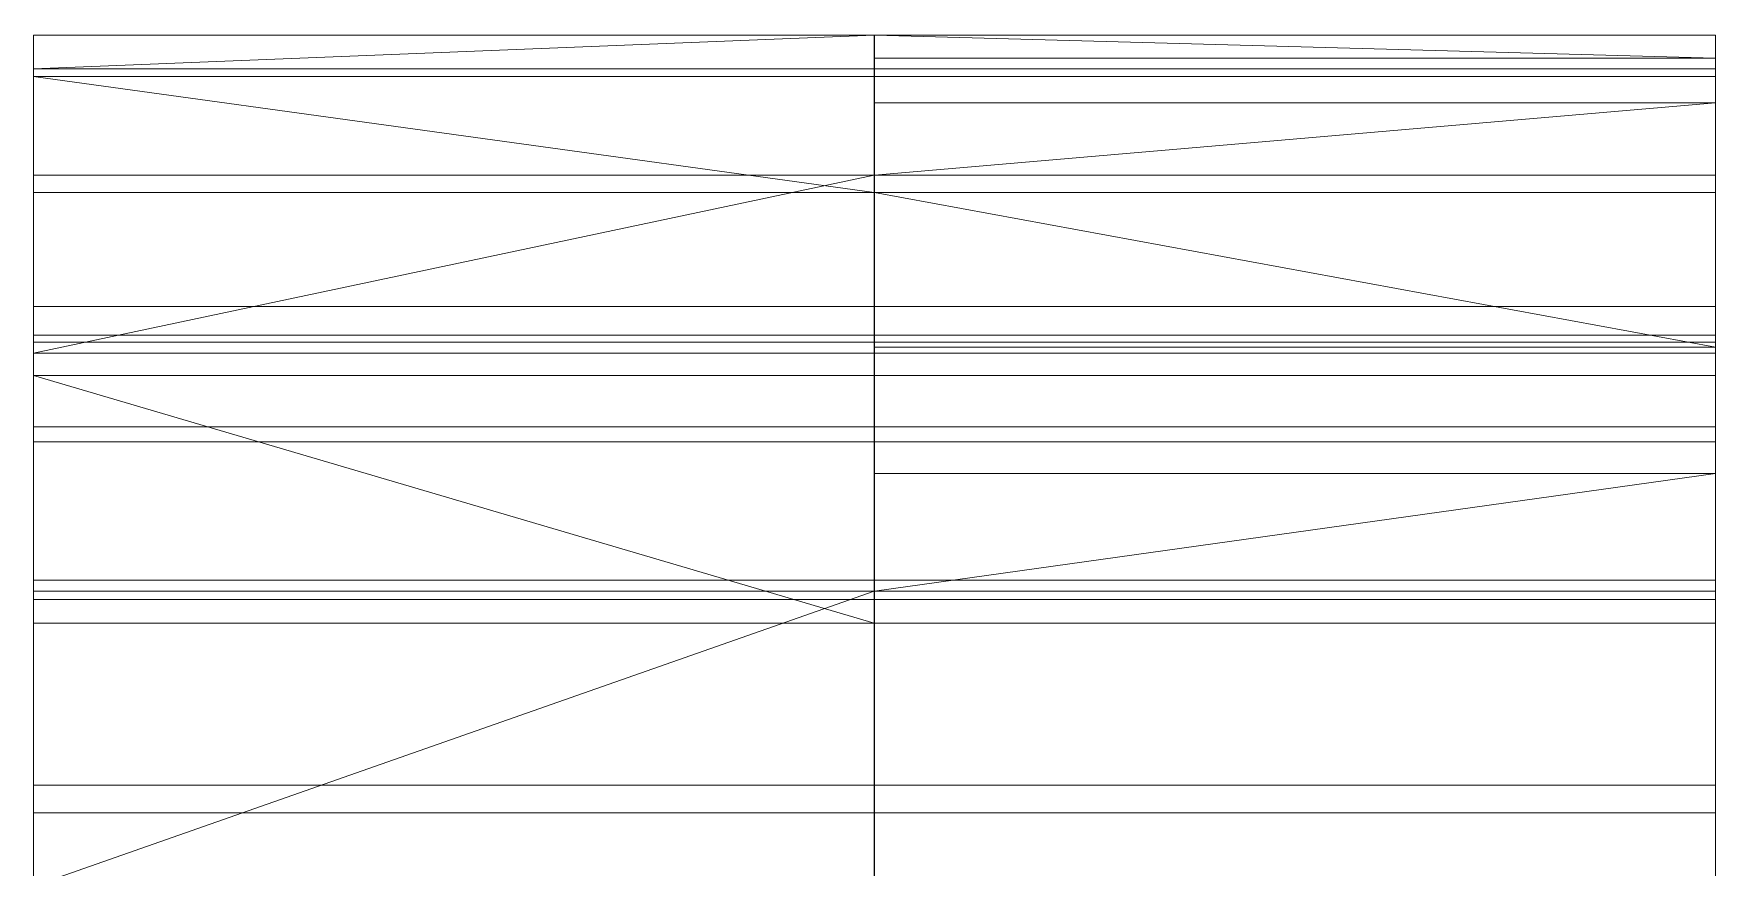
# Model space of a CAD drawing. Header units: millimetres. Extents: x -7.6 to 23.6, y 0 to 40.
# Drawn here: x -7.55 to -1.35, y 36.13 to 39.21 of the extents above; entities that cross this region are included whole.
import ezdxf

# ---------------------------------------------------------------- set-up
doc = ezdxf.new("R2010")
doc.units = ezdxf.units.MM
doc.layers.add('1', color=7, linetype='CONTINUOUS', true_color=0xffffff)

msp = doc.modelspace()

# ---------------------------------------------------------------- linework, layer by layer
at = {"layer": '1', "color": 18, "linetype": 'CONTINUOUS', "lineweight": 13}
for p, q in [((-7.55, 39.1995, 1.0163), (-7.55, 38.1996, 1.0279)), ((-4.451, 39.1995, 1.0163), (-7.55, 39.1995, 1.0163)), ((-4.451, 38.1996, 1.0279), (-4.451, 39.1995, 1.0163)), ((-4.45, 39.1995, 1.0163), (-4.45, 38.1996, 1.0279)), ((-4.45, 39.1995, 1.0163), (-1.35, 39.1995, 1.0163)), ((-1.35, 38.1996, 1.0279), (-1.35, 39.1995, 1.0163)), ((-7.55, 38.093, 2.2466), (-7.55, 39.0758, 2.4316)), ((-4.451, 39.0758, 2.4316), (-7.55, 39.0758, 2.4316)), ((-4.451, 39.0758, 2.4316), (-4.451, 38.093, 2.2466)), ((-4.45, 38.093, 2.2466), (-4.45, 39.0758, 2.4316)), ((-4.45, 39.0758, 2.4316), (-1.35, 39.0758, 2.4316)), ((-1.35, 39.0758, 2.4316), (-1.35, 38.093, 2.2466)), ((-7.55, 38.068, -0.1724), (-7.55, 39.0468, -0.3776)), ((-4.451, 39.0468, -0.3776), (-7.55, 39.0468, -0.3776)), ((-4.451, 39.0468, -0.3776), (-4.451, 38.068, -0.1724)), ((-4.45, 38.068, -0.1724), (-4.45, 39.0468, -0.3776)), ((-4.45, 39.0468, -0.3776), (-1.35, 39.0468, -0.3776)), ((-1.35, 39.0468, -0.3776), (-1.35, 38.068, -0.1724)), ((-7.55, 38.6835, 3.7778), (-7.55, 37.7552, 3.4059)), ((-4.451, 38.6835, 3.7778), (-7.55, 38.6835, 3.7778)), ((-4.451, 37.7552, 3.4059), (-4.451, 38.6835, 3.7778)), ((-4.45, 38.6835, 3.7778), (-1.35, 38.6835, 3.7778)), ((-4.45, 38.6835, 3.7778), (-4.45, 37.7552, 3.4059)), ((-1.35, 37.7552, 3.4059), (-1.35, 38.6835, 3.7778)), ((-7.55, 38.6195, -1.7324), (-7.55, 37.7001, -1.3391)), ((-4.451, 38.6195, -1.7324), (-7.55, 38.6195, -1.7324)), ((-4.451, 37.7001, -1.3391), (-4.451, 38.6195, -1.7324)), ((-4.45, 38.6195, -1.7324), (-1.35, 38.6195, -1.7324)), ((-4.45, 38.6195, -1.7324), (-4.45, 37.7001, -1.3391)), ((-1.35, 37.7001, -1.3391), (-1.35, 38.6195, -1.7324)), ((-4.451, 38.1996, 1.0279), (-7.55, 38.1996, 1.0279)), ((-4.45, 38.1996, 1.0279), (-1.35, 38.1996, 1.0279)), ((-4.451, 38.093, 2.2466), (-7.55, 38.093, 2.2466)), ((-4.451, 38.068, -0.1724), (-7.55, 38.068, -0.1724)), ((-4.45, 38.093, 2.2466), (-1.35, 38.093, 2.2466)), ((-4.45, 38.068, -0.1724), (-1.35, 38.068, -0.1724)), ((-7.55, 37.1904, 4.4911), (-7.55, 38.0276, 5.038)), ((-4.451, 38.0276, 5.038), (-7.55, 38.0276, 5.038)), ((-4.451, 38.0276, 5.038), (-4.451, 37.1904, 4.4911)), ((-4.45, 38.0276, 5.038), (-1.35, 38.0276, 5.038)), ((-4.45, 37.1904, 4.4911), (-4.45, 38.0276, 5.038)), ((-1.35, 38.0276, 5.038), (-1.35, 37.1904, 4.4911)), ((-7.55, 37.1192, -2.3976), (-7.55, 37.9449, -2.9618)), ((-4.451, 37.9449, -2.9618), (-7.55, 37.9449, -2.9618)), ((-4.451, 37.9449, -2.9618), (-4.451, 37.1192, -2.3976)), ((-4.45, 37.1192, -2.3976), (-4.45, 37.9449, -2.9618)), ((-4.45, 37.9449, -2.9618), (-1.35, 37.9449, -2.9618)), ((-1.35, 37.9449, -2.9618), (-1.35, 37.1192, -2.3976)), ((-4.451, 37.7552, 3.4059), (-7.55, 37.7552, 3.4059)), ((-4.451, 37.7001, -1.3391), (-7.55, 37.7001, -1.3391)), ((-4.45, 37.7552, 3.4059), (-1.35, 37.7552, 3.4059)), ((-4.45, 37.7001, -1.3391), (-1.35, 37.7001, -1.3391)), ((-4.451, 37.1904, 4.4911), (-7.55, 37.1904, 4.4911)), ((-7.55, 37.15, 6.1317), (-7.55, 36.4347, 5.4328)), ((-4.451, 37.15, 6.1317), (-7.55, 37.15, 6.1317)), ((-4.451, 36.4347, 5.4328), (-4.451, 37.15, 6.1317)), ((-4.45, 37.1904, 4.4911), (-1.35, 37.1904, 4.4911)), ((-4.45, 37.15, 6.1317), (-4.45, 36.4347, 5.4328)), ((-4.45, 37.15, 6.1317), (-1.35, 37.15, 6.1317)), ((-1.35, 36.4347, 5.4328), (-1.35, 37.15, 6.1317)), ((-4.451, 37.1192, -2.3976), (-7.55, 37.1192, -2.3976)), ((-4.45, 37.1192, -2.3976), (-1.35, 37.1192, -2.3976)), ((-7.55, 37.0317, -4.05), (-7.55, 36.3328, -3.3347)), ((-4.451, 37.0317, -4.05), (-7.55, 37.0317, -4.05)), ((-4.451, 36.3328, -3.3347), (-4.451, 37.0317, -4.05)), ((-4.45, 37.0317, -4.05), (-1.35, 37.0317, -4.05)), ((-4.45, 37.0317, -4.05), (-4.45, 36.3328, -3.3347)), ((-1.35, 36.3328, -3.3347), (-1.35, 37.0317, -4.05)), ((-4.451, 36.4347, 5.4328), (-7.55, 36.4347, 5.4328)), ((-4.45, 36.4347, 5.4328), (-1.35, 36.4347, 5.4328)), ((-4.451, 36.3328, -3.3347), (-7.55, 36.3328, -3.3347)), ((-4.45, 36.3328, -3.3347), (-1.35, 36.3328, -3.3347))]:
    msp.add_line(p, q, dxfattribs=at)
at = {"layer": '1', "color": 18, "linetype": 'CONTINUOUS', "lineweight": 13, "extrusion": (-1, 0, 0)}
for centre, start, end in [((-32, 1.1, 7.55), 169.34238, 180.66595), ((-32, 1.1, 4.451), 180.66595, 191.84238), ((-32, 1.1, 4.45), 169.34238, 180.66595), ((-32, 1.1, 1.35), 180.66595, 191.84238), ((-32, 1.1, 4.451), 158.16595, 169.34238), ((-32, 1.1, 1.35), 158.16595, 169.34238), ((-32, 1.1, 7.55), 191.84238, 203.16595), ((-32, 1.1, 4.45), 191.84238, 203.16595), ((-32, 1.1, 7.55), 146.84238, 158.16595), ((-32, 1.1, 4.45), 146.84238, 158.16595), ((-32, 1.1, 4.451), 203.16595, 214.34238), ((-32, 1.1, 1.35), 203.16595, 214.34238), ((-32, 1.1, 4.451), 135.66595, 146.84238), ((-32, 1.1, 1.35), 135.66595, 146.84238), ((-32, 1.1, 7.55), 214.34238, 225.66595), ((-32, 1.1, 4.45), 214.34238, 225.66595), ((-32, 1.1, 7.55), 124.34238, 135.66595), ((-32, 1.1, 4.45), 124.34238, 135.66595), ((-32, 1.1, 4.451), 225.66595, 236.84238), ((-32, 1.1, 1.35), 225.66595, 236.84238)]:
    msp.add_arc(centre, 7.2, start, end, dxfattribs=at)
at = {"layer": '1', "color": 18, "linetype": 'CONTINUOUS', "lineweight": 13, "extrusion": (1, 0, 0)}
for centre, start, end in [((32, 1.1, -7.55), 348.15762, 359.33405), ((32, 1.1, -4.451), 348.15762, 359.33405), ((32, 1.1, -4.45), 359.33405, 10.65762), ((32, 1.1, -1.35), 359.33405, 10.65762), ((32, 1.1, -7.55), 10.65762, 21.83405), ((32, 1.1, -4.451), 10.65762, 21.83405), ((32, 1.1, -4.45), 336.83405, 348.15762), ((32, 1.1, -1.35), 336.83405, 348.15762), ((32, 1.1, -7.55), 325.65762, 336.83405), ((32, 1.1, -4.451), 325.65762, 336.83405), ((32, 1.1, -4.45), 21.83405, 33.15762), ((32, 1.1, -1.35), 21.83405, 33.15762), ((32, 1.1, -7.55), 33.15762, 44.33405), ((32, 1.1, -4.451), 33.15762, 44.33405), ((32, 1.1, -4.45), 314.33405, 325.65762), ((32, 1.1, -1.35), 314.33405, 325.65762), ((32, 1.1, -4.45), 44.33405, 55.65762), ((32, 1.1, -1.35), 44.33405, 55.65762), ((32, 1.1, -7.55), 303.15762, 314.33405), ((32, 1.1, -4.451), 303.15762, 314.33405)]:
    msp.add_arc(centre, 6.2, start, end, dxfattribs=at)
at = {"layer": '1', "color": 18, "linetype": 'CONTINUOUS', "lineweight": 13}
for points in [[(-7.55, 38.093, 2.2466), (-7.55, 39.0758, 2.4316), (-7.55, 39.1995, 1.0163), (-7.55, 38.1996, 1.0279)], [(-7.55, 39.0758, 2.4316), (-4.451, 39.0758, 2.4316), (-4.45, 39.1995, 1.0163), (-4.451, 39.1995, 1.0163)], [(-4.451, 39.1995, 1.0163), (-7.55, 39.1995, 1.0163), (-7.55, 39.0758, 2.4316)], [(-4.451, 38.1996, 1.0279), (-7.55, 38.1996, 1.0279), (-7.55, 39.1995, 1.0163), (-4.451, 39.1995, 1.0163)], [(-1.35, 39.1144, -0.0068), (-4.451, 39.1144, -0.0068), (-4.451, 39.1995, 1.0163), (-4.45, 39.1995, 1.0163)], [(-4.45, 39.0758, 2.4316), (-4.45, 39.1995, 1.0163), (-4.451, 39.0758, 2.4316)], [(-4.451, 39.0468, -0.3776), (-4.451, 38.068, -0.1724), (-4.451, 38.1996, 1.0279), (-4.451, 39.1995, 1.0163)], [(-4.45, 39.1995, 1.0163), (-1.35, 39.1995, 1.0163), (-1.35, 39.1144, -0.0068)], [(-4.45, 39.0758, 2.4316), (-4.45, 38.093, 2.2466), (-4.45, 38.1996, 1.0279), (-4.45, 39.1995, 1.0163)], [(-4.45, 39.1995, 1.0163), (-4.45, 38.1996, 1.0279), (-1.35, 38.1996, 1.0279), (-1.35, 39.1995, 1.0163)], [(-1.35, 38.068, -0.1724), (-1.35, 39.0468, -0.3776), (-1.35, 39.1995, 1.0163), (-1.35, 38.1996, 1.0279)], [(-4.451, 39.0758, 2.4316), (-7.55, 39.0758, 2.4316), (-7.55, 38.093, 2.2466), (-4.451, 38.093, 2.2466)], [(-4.451, 39.0468, -0.3776), (-4.451, 39.1144, -0.0068), (-4.45, 39.0468, -0.3776)], [(-4.451, 39.1144, -0.0068), (-1.35, 39.1144, -0.0068), (-1.35, 39.0468, -0.3776), (-4.45, 39.0468, -0.3776)], [(-4.451, 39.0758, 2.4316), (-4.451, 38.9495, 2.9826), (-4.45, 39.0758, 2.4316)], [(-4.451, 38.9495, 2.9826), (-1.35, 38.9495, 2.9826), (-1.35, 39.0758, 2.4316), (-4.45, 39.0758, 2.4316)], [(-4.451, 39.0758, 2.4316), (-4.451, 38.093, 2.2466), (-4.451, 37.7552, 3.4059), (-4.451, 38.6835, 3.7778)], [(-4.45, 38.093, 2.2466), (-4.45, 39.0758, 2.4316), (-1.35, 39.0758, 2.4316), (-1.35, 38.093, 2.2466)], [(-1.35, 38.093, 2.2466), (-1.35, 39.0758, 2.4316), (-1.35, 38.6835, 3.7778), (-1.35, 37.7552, 3.4059)], [(-7.55, 38.068, -0.1724), (-7.55, 39.0468, -0.3776), (-7.55, 38.6195, -1.7324), (-7.55, 37.7001, -1.3391)], [(-7.55, 39.0468, -0.3776), (-4.451, 39.0468, -0.3776), (-4.45, 38.6195, -1.7324), (-4.451, 38.6195, -1.7324)], [(-4.451, 38.6195, -1.7324), (-7.55, 38.6195, -1.7324), (-7.55, 39.0468, -0.3776)], [(-4.451, 39.0468, -0.3776), (-7.55, 39.0468, -0.3776), (-7.55, 38.068, -0.1724), (-4.451, 38.068, -0.1724)], [(-4.45, 39.0468, -0.3776), (-4.45, 38.6195, -1.7324), (-4.451, 39.0468, -0.3776)], [(-4.45, 39.0468, -0.3776), (-4.45, 38.068, -0.1724), (-4.45, 37.7001, -1.3391), (-4.45, 38.6195, -1.7324)], [(-4.45, 38.068, -0.1724), (-4.45, 39.0468, -0.3776), (-1.35, 39.0468, -0.3776), (-1.35, 38.068, -0.1724)], [(-1.35, 38.9495, 2.9826), (-4.451, 38.9495, 2.9826), (-4.451, 38.6835, 3.7778), (-4.45, 38.6835, 3.7778)], [(-4.45, 38.6835, 3.7778), (-1.35, 38.6835, 3.7778), (-1.35, 38.9495, 2.9826)], [(-7.55, 37.1904, 4.4911), (-7.55, 38.0276, 5.038), (-7.55, 38.6835, 3.7778), (-7.55, 37.7552, 3.4059)], [(-7.55, 38.0276, 5.038), (-4.451, 38.0276, 5.038), (-4.45, 38.6835, 3.7778), (-4.451, 38.6835, 3.7778)], [(-4.451, 38.6835, 3.7778), (-7.55, 38.6835, 3.7778), (-7.55, 38.0276, 5.038)], [(-4.451, 37.7552, 3.4059), (-7.55, 37.7552, 3.4059), (-7.55, 38.6835, 3.7778), (-4.451, 38.6835, 3.7778)], [(-4.45, 38.0276, 5.038), (-4.45, 38.6835, 3.7778), (-4.451, 38.0276, 5.038)], [(-4.45, 38.0276, 5.038), (-4.45, 37.1904, 4.4911), (-4.45, 37.7552, 3.4059), (-4.45, 38.6835, 3.7778)], [(-4.45, 38.6835, 3.7778), (-4.45, 37.7552, 3.4059), (-1.35, 37.7552, 3.4059), (-1.35, 38.6835, 3.7778)], [(-4.451, 37.7001, -1.3391), (-7.55, 37.7001, -1.3391), (-7.55, 38.6195, -1.7324), (-4.451, 38.6195, -1.7324)], [(-1.35, 38.0492, -2.8048), (-4.451, 38.0492, -2.8048), (-4.451, 38.6195, -1.7324), (-4.45, 38.6195, -1.7324)], [(-4.451, 37.9449, -2.9618), (-4.451, 37.1192, -2.3976), (-4.451, 37.7001, -1.3391), (-4.451, 38.6195, -1.7324)], [(-4.45, 38.6195, -1.7324), (-1.35, 38.6195, -1.7324), (-1.35, 38.0492, -2.8048)], [(-4.45, 38.6195, -1.7324), (-4.45, 37.7001, -1.3391), (-1.35, 37.7001, -1.3391), (-1.35, 38.6195, -1.7324)], [(-1.35, 37.1192, -2.3976), (-1.35, 37.9449, -2.9618), (-1.35, 38.6195, -1.7324), (-1.35, 37.7001, -1.3391)], [(-7.55, 34.8362, -1.7206), (-7.55, 38.093, 2.2466), (-7.55, 38.1996, 1.0279), (-7.55, 38.068, -0.1724)], [(-4.451, 38.068, -0.1724), (-7.55, 38.068, -0.1724), (-7.55, 38.1996, 1.0279), (-4.451, 38.1996, 1.0279)], [(-1.35, 38.1996, 1.0279), (-4.45, 38.1996, 1.0279), (-4.45, 38.093, 2.2466), (-1.35, 38.093, 2.2466)], [(-1.35, 32.0721, 7.2996), (-1.35, 38.1996, 1.0279), (-1.35, 34.4391, 6.8001), (-1.35, 33.2724, 7.168)], [(-1.35, 34.4391, 6.8001), (-1.35, 38.1996, 1.0279), (-1.35, 36.4347, 5.4328), (-1.35, 35.4977, 6.2192)], [(-1.35, 36.4347, 5.4328), (-1.35, 38.1996, 1.0279), (-1.35, 37.7552, 3.4059), (-1.35, 37.1904, 4.4911)], [(-1.35, 37.7552, 3.4059), (-1.35, 38.1996, 1.0279), (-1.35, 38.093, 2.2466)], [(-1.35, 38.1996, 1.0279), (-1.35, 32.0721, 7.2996), (-1.35, 38.068, -0.1724)], [(-7.55, 38.093, 2.2466), (-7.55, 34.8362, -1.7206), (-7.55, 35.7383, -0.3232)], [(-7.55, 35.7383, -0.3232), (-7.55, 37.1904, 4.4911), (-7.55, 37.7552, 3.4059), (-7.55, 38.093, 2.2466)], [(-4.451, 38.093, 2.2466), (-7.55, 38.093, 2.2466), (-7.55, 37.7552, 3.4059), (-4.451, 37.7552, 3.4059)], [(-7.55, 38.068, -0.1724), (-7.55, 33.4437, -2.6304), (-7.55, 34.8362, -1.7206)], [(-7.55, 33.4437, -2.6304), (-7.55, 38.068, -0.1724), (-7.55, 37.7001, -1.3391), (-7.55, 37.1192, -2.3976)], [(-1.35, 37.7001, -1.3391), (-4.45, 37.7001, -1.3391), (-4.45, 38.068, -0.1724), (-1.35, 38.068, -0.1724)], [(-1.35, 35.559, 2.9258), (-1.35, 38.068, -0.1724), (-1.35, 32.0721, 7.2996)], [(-1.35, 35.559, 2.9258), (-1.35, 37.7001, -1.3391), (-1.35, 38.068, -0.1724)], [(-4.451, 38.0276, 5.038), (-7.55, 38.0276, 5.038), (-7.55, 37.1904, 4.4911), (-4.451, 37.1904, 4.4911)], [(-4.451, 38.0492, -2.8048), (-1.35, 38.0492, -2.8048), (-1.35, 37.9449, -2.9618), (-4.45, 37.9449, -2.9618)], [(-4.451, 37.9449, -2.9618), (-4.451, 38.0492, -2.8048), (-4.45, 37.9449, -2.9618)], [(-4.451, 38.0276, 5.038), (-4.451, 37.583, 5.6465), (-4.45, 38.0276, 5.038)], [(-4.451, 37.583, 5.6465), (-1.35, 37.583, 5.6465), (-1.35, 38.0276, 5.038), (-4.45, 38.0276, 5.038)], [(-4.451, 38.0276, 5.038), (-4.451, 37.1904, 4.4911), (-4.451, 36.4347, 5.4328), (-4.451, 37.15, 6.1317)], [(-4.45, 37.1904, 4.4911), (-4.45, 38.0276, 5.038), (-1.35, 38.0276, 5.038), (-1.35, 37.1904, 4.4911)], [(-1.35, 37.1904, 4.4911), (-1.35, 38.0276, 5.038), (-1.35, 37.15, 6.1317), (-1.35, 36.4347, 5.4328)], [(-7.55, 37.1192, -2.3976), (-7.55, 37.9449, -2.9618), (-7.55, 37.0317, -4.05), (-7.55, 36.3328, -3.3347)], [(-7.55, 37.9449, -2.9618), (-4.451, 37.9449, -2.9618), (-4.45, 37.0317, -4.05), (-4.451, 37.0317, -4.05)], [(-4.451, 37.0317, -4.05), (-7.55, 37.0317, -4.05), (-7.55, 37.9449, -2.9618)], [(-4.451, 37.9449, -2.9618), (-7.55, 37.9449, -2.9618), (-7.55, 37.1192, -2.3976), (-4.451, 37.1192, -2.3976)], [(-4.45, 37.9449, -2.9618), (-4.45, 37.0317, -4.05), (-4.451, 37.9449, -2.9618)], [(-4.45, 37.9449, -2.9618), (-4.45, 37.1192, -2.3976), (-4.45, 36.3328, -3.3347), (-4.45, 37.0317, -4.05)], [(-4.45, 37.1192, -2.3976), (-4.45, 37.9449, -2.9618), (-1.35, 37.9449, -2.9618), (-1.35, 37.1192, -2.3976)], [(-4.451, 37.1192, -2.3976), (-7.55, 37.1192, -2.3976), (-7.55, 37.7001, -1.3391), (-4.451, 37.7001, -1.3391)], [(-1.35, 37.1904, 4.4911), (-1.35, 37.7552, 3.4059), (-4.45, 37.7552, 3.4059), (-4.45, 37.1904, 4.4911)], [(-1.35, 37.7001, -1.3391), (-1.35, 35.559, 2.9258), (-1.35, 37.1192, -2.3976)], [(-1.35, 37.583, 5.6465), (-4.451, 37.583, 5.6465), (-4.451, 37.15, 6.1317), (-4.45, 37.15, 6.1317)], [(-4.45, 37.15, 6.1317), (-1.35, 37.15, 6.1317), (-1.35, 37.583, 5.6465)], [(-7.55, 37.1904, 4.4911), (-7.55, 35.7383, -0.3232), (-7.55, 35.9939, 1.3203)], [(-7.55, 35.9939, 1.3203), (-7.55, 35.4977, 6.2192), (-7.55, 36.4347, 5.4328), (-7.55, 37.1904, 4.4911)], [(-4.451, 37.1904, 4.4911), (-7.55, 37.1904, 4.4911), (-7.55, 36.4347, 5.4328), (-4.451, 36.4347, 5.4328)], [(-7.55, 35.4977, 6.2192), (-7.55, 36.0618, 7.0449), (-7.55, 37.15, 6.1317), (-7.55, 36.4347, 5.4328)], [(-7.55, 36.0618, 7.0449), (-4.451, 36.0618, 7.0449), (-4.45, 37.15, 6.1317), (-4.451, 37.15, 6.1317)], [(-4.451, 37.15, 6.1317), (-7.55, 37.15, 6.1317), (-7.55, 36.0618, 7.0449)], [(-4.451, 36.4347, 5.4328), (-7.55, 36.4347, 5.4328), (-7.55, 37.15, 6.1317), (-4.451, 37.15, 6.1317)], [(-4.45, 36.0618, 7.0449), (-4.45, 37.15, 6.1317), (-4.451, 36.0618, 7.0449)], [(-4.45, 36.0618, 7.0449), (-4.45, 35.4977, 6.2192), (-4.45, 36.4347, 5.4328), (-4.45, 37.15, 6.1317)], [(-4.45, 37.15, 6.1317), (-4.45, 36.4347, 5.4328), (-1.35, 36.4347, 5.4328), (-1.35, 37.15, 6.1317)], [(-7.55, 31.8016, -2.8951), (-7.55, 33.4437, -2.6304), (-7.55, 37.1192, -2.3976), (-7.55, 26.85, -3.9317)], [(-7.55, 36.3328, -3.3347), (-7.55, 35.3911, -4.0904), (-7.55, 26.85, -3.9317), (-7.55, 37.1192, -2.3976)], [(-1.35, 36.3328, -3.3347), (-4.45, 36.3328, -3.3347), (-4.45, 37.1192, -2.3976), (-1.35, 37.1192, -2.3976)], [(-1.35, 37.1192, -2.3976), (-1.35, 35.559, 2.9258), (-1.35, 35.9939, 1.3203)], [(-1.35, 35.9939, 1.3203), (-1.35, 36.3328, -3.3347), (-1.35, 37.1192, -2.3976)], [(-4.451, 37.0317, -4.05), (-4.451, 36.3328, -3.3347), (-7.55, 36.3328, -3.3347), (-7.55, 37.0317, -4.05)], [(-4.45, 35.938, -4.9276), (-4.451, 35.938, -4.9276), (-4.451, 37.0317, -4.05), (-4.45, 37.0317, -4.05)], [(-4.451, 35.938, -4.9276), (-4.451, 35.3911, -4.0904), (-4.451, 36.3328, -3.3347), (-4.451, 37.0317, -4.05)], [(-4.45, 37.0317, -4.05), (-1.35, 37.0317, -4.05), (-1.35, 35.938, -4.9276), (-4.45, 35.938, -4.9276)], [(-4.45, 36.3328, -3.3347), (-1.35, 36.3328, -3.3347), (-1.35, 37.0317, -4.05), (-4.45, 37.0317, -4.05)], [(-1.35, 35.3911, -4.0904), (-1.35, 35.938, -4.9276), (-1.35, 37.0317, -4.05), (-1.35, 36.3328, -3.3347)], [(-1.35, 36.4347, 5.4328), (-4.45, 36.4347, 5.4328), (-4.45, 35.4977, 6.2192), (-1.35, 35.4977, 6.2192)], [(-4.451, 35.3911, -4.0904), (-7.55, 35.3911, -4.0904), (-7.55, 36.3328, -3.3347), (-4.451, 36.3328, -3.3347)], [(-1.35, 36.3328, -3.3347), (-1.35, 35.9939, 1.3203), (-1.35, 35.3911, -4.0904)]]:
    msp.add_3dface(points, dxfattribs=at)

doc.saveas('drawing.dxf')
